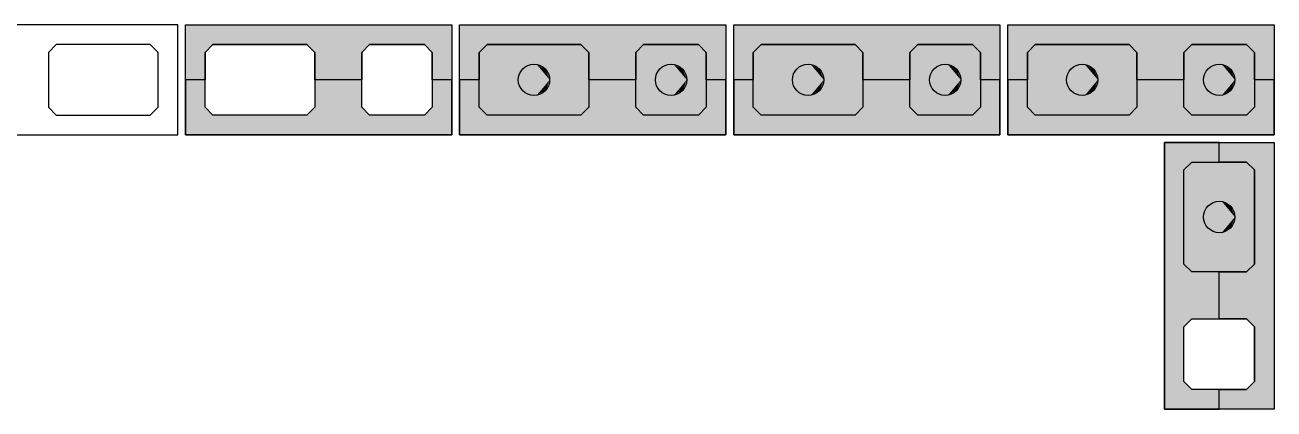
# Model space of a CAD drawing. Extents: x -1 to 122, y -1 to 61.
# Drawn here: x 26.904 to 30.094, y 19.618 to 20.598 of the extents above; entities that cross this region are included whole.
import ezdxf

# ---------------------------------------------------------------- set-up
doc = ezdxf.new("R2010")
doc.units = 0
doc.header["$MEASUREMENT"] = 0
for name, color, linetype in [('PENA_01', 1, 'CONTINUOUS'), ('PENA_02', 2, 'CONTINUOUS'), ('PENA_03', 3, 'CONTINUOUS'), ('PENA_11', 252, 'CONTINUOUS'), ('PENA_21', 100, 'CONTINUOUS')]:
    doc.layers.add(name, color=color, linetype=linetype)

msp = doc.modelspace()

# ---------------------------------------------------------------- linework, layer by layer
at = {"layer": 'PENA_01', "linetype": 'Continuous'}
for points in [[(27.243864, 20.528206), (27.223864, 20.548206), (26.983864, 20.548206), (26.963864, 20.528206), (26.963864, 20.388206), (26.983864, 20.368206), (27.223864, 20.368206), (27.243864, 20.388206), (27.243864, 20.528206)], [(27.623864, 20.368206), (27.383864, 20.368206), (27.363864, 20.388206), (27.363864, 20.528206), (27.383864, 20.548206), (27.623864, 20.548206), (27.643864, 20.528206), (27.643864, 20.388206), (27.623864, 20.368206)], [(27.923864, 20.368206), (27.783864, 20.368206), (27.763864, 20.388206), (27.763864, 20.528206), (27.783864, 20.548206), (27.923864, 20.548206), (27.943864, 20.528206), (27.943864, 20.388206), (27.923864, 20.368206)], [(28.323864, 20.368206), (28.083864, 20.368206), (28.063864, 20.388206), (28.063864, 20.528206), (28.083864, 20.548206), (28.323864, 20.548206), (28.343864, 20.528206), (28.343864, 20.388206), (28.323864, 20.368206)], [(28.623864, 20.368206), (28.483864, 20.368206), (28.463864, 20.388206), (28.463864, 20.528206), (28.483864, 20.548206), (28.623864, 20.548206), (28.643864, 20.528206), (28.643864, 20.388206), (28.623864, 20.368206)], [(29.023864, 20.368206), (28.783864, 20.368206), (28.763864, 20.388206), (28.763864, 20.528206), (28.783864, 20.548206), (29.023864, 20.548206), (29.043864, 20.528206), (29.043864, 20.388206), (29.023864, 20.368206)], [(29.323864, 20.368206), (29.183864, 20.368206), (29.163864, 20.388206), (29.163864, 20.528206), (29.183864, 20.548206), (29.323864, 20.548206), (29.343864, 20.528206), (29.343864, 20.388206), (29.323864, 20.368206)], [(29.723864, 20.368206), (29.483864, 20.368206), (29.463864, 20.388206), (29.463864, 20.528206), (29.483864, 20.548206), (29.723864, 20.548206), (29.743864, 20.528206), (29.743864, 20.388206), (29.723864, 20.368206)], [(30.023864, 20.368206), (29.883864, 20.368206), (29.863864, 20.388206), (29.863864, 20.528206), (29.883864, 20.548206), (30.023864, 20.548206), (30.043864, 20.528206), (30.043864, 20.388206), (30.023864, 20.368206)], [(29.863864, 19.988206), (29.863864, 20.228206), (29.883864, 20.248206), (30.023864, 20.248206), (30.043864, 20.228206), (30.043864, 19.988206), (30.023864, 19.968206), (29.883864, 19.968206), (29.863864, 19.988206)], [(29.863864, 19.688206), (29.863864, 19.828206), (29.883864, 19.848206), (30.023864, 19.848206), (30.043864, 19.828206), (30.043864, 19.688206), (30.023864, 19.668206), (29.883864, 19.668206), (29.863864, 19.688206)]]:
    msp.add_lwpolyline(points, dxfattribs=at)
at = {"layer": 'PENA_02', "linetype": 'Continuous'}
for points in [[(27.293864, 20.598206), (26.513864, 20.598206), (26.513864, 20.318206), (27.293864, 20.318206), (27.293864, 20.598206)], [(27.993864, 20.318206), (27.313864, 20.318206), (27.313864, 20.598206), (27.993864, 20.598206), (27.993864, 20.318206)], [(28.693864, 20.318206), (28.013864, 20.318206), (28.013864, 20.598206), (28.693864, 20.598206), (28.693864, 20.318206)], [(29.393864, 20.318206), (28.713864, 20.318206), (28.713864, 20.598206), (29.393864, 20.598206), (29.393864, 20.318206)], [(30.093864, 20.318206), (29.413864, 20.318206), (29.413864, 20.598206), (30.093864, 20.598206), (30.093864, 20.318206)], [(29.813864, 19.618206), (29.813864, 20.298206), (30.093864, 20.298206), (30.093864, 19.618206), (29.813864, 19.618206)]]:
    msp.add_lwpolyline(points, dxfattribs=at)
at = {"layer": 'PENA_03', "linetype": 'Continuous'}
for points in [[(28.343864, 20.388206), (28.323864, 20.368206), (28.083864, 20.368206), (28.063864, 20.388206), (28.063864, 20.528206), (28.083864, 20.548206), (28.323864, 20.548206), (28.343864, 20.528206), (28.343864, 20.388206)], [(28.643864, 20.388206), (28.623864, 20.368206), (28.483864, 20.368206), (28.463864, 20.388206), (28.463864, 20.528206), (28.483864, 20.548206), (28.623864, 20.548206), (28.643864, 20.528206), (28.643864, 20.388206)], [(29.043864, 20.388206), (29.023864, 20.368206), (28.783864, 20.368206), (28.763864, 20.388206), (28.763864, 20.528206), (28.783864, 20.548206), (29.023864, 20.548206), (29.043864, 20.528206), (29.043864, 20.388206)], [(29.343864, 20.388206), (29.323864, 20.368206), (29.183864, 20.368206), (29.163864, 20.388206), (29.163864, 20.528206), (29.183864, 20.548206), (29.323864, 20.548206), (29.343864, 20.528206), (29.343864, 20.388206)], [(29.743864, 20.388206), (29.723864, 20.368206), (29.483864, 20.368206), (29.463864, 20.388206), (29.463864, 20.528206), (29.483864, 20.548206), (29.723864, 20.548206), (29.743864, 20.528206), (29.743864, 20.388206)], [(30.043864, 20.388206), (30.023864, 20.368206), (29.883864, 20.368206), (29.863864, 20.388206), (29.863864, 20.528206), (29.883864, 20.548206), (30.023864, 20.548206), (30.043864, 20.528206), (30.043864, 20.388206)], [(29.883864, 19.968206), (29.863864, 19.988206), (29.863864, 20.228206), (29.883864, 20.248206), (30.023864, 20.248206), (30.043864, 20.228206), (30.043864, 19.988206), (30.023864, 19.968206), (29.883864, 19.968206)]]:
    msp.add_lwpolyline(points, dxfattribs=at)
for centre in [(28.203864, 20.458206), (28.553864, 20.458206), (28.903864, 20.458206), (29.253864, 20.458206), (29.603864, 20.458206), (29.953864, 20.458206), (29.953864, 20.108206)]:
    msp.add_circle(centre, 0.04, dxfattribs=at)
for points in [[(28.243864, 20.458206), (28.183864, 20.492847), (28.166276, 20.471887)], [(28.243864, 20.458206), (28.21081, 20.497599), (28.183864, 20.492847)], [(28.243864, 20.458206), (28.234505, 20.483918), (28.21081, 20.497599)], [(28.593864, 20.458206), (28.533864, 20.492847), (28.516276, 20.471887)], [(28.593864, 20.458206), (28.56081, 20.497599), (28.533864, 20.492847)], [(28.593864, 20.458206), (28.584505, 20.483918), (28.56081, 20.497599)], [(28.943864, 20.458206), (28.883864, 20.492847), (28.866276, 20.471887)], [(28.943864, 20.458206), (28.91081, 20.497599), (28.883864, 20.492847)], [(28.943864, 20.458206), (28.934505, 20.483918), (28.91081, 20.497599)], [(29.293864, 20.458206), (29.233864, 20.492847), (29.216276, 20.471887)], [(29.293864, 20.458206), (29.26081, 20.497599), (29.233864, 20.492847)], [(29.293864, 20.458206), (29.284505, 20.483918), (29.26081, 20.497599)], [(29.643864, 20.458206), (29.583864, 20.492847), (29.566276, 20.471887)], [(29.643864, 20.458206), (29.61081, 20.497599), (29.583864, 20.492847)], [(29.643864, 20.458206), (29.634505, 20.483918), (29.61081, 20.497599)], [(29.993864, 20.458206), (29.933864, 20.492847), (29.916276, 20.471887)], [(29.993864, 20.458206), (29.96081, 20.497599), (29.933864, 20.492847)], [(29.993864, 20.458206), (29.984505, 20.483918), (29.96081, 20.497599)], [(28.243864, 20.458206), (28.166276, 20.471887), (28.166276, 20.444525)], [(28.243864, 20.458206), (28.166276, 20.444525), (28.183864, 20.423565)], [(28.243864, 20.458206), (28.183864, 20.423565), (28.21081, 20.418814)], [(28.243864, 20.458206), (28.21081, 20.418814), (28.234505, 20.432495)], [(28.243864, 20.458206), (28.234505, 20.432495), (28.243864, 20.458206)], [(28.593864, 20.458206), (28.516276, 20.471887), (28.516276, 20.444525)], [(28.593864, 20.458206), (28.516276, 20.444525), (28.533864, 20.423565)], [(28.593864, 20.458206), (28.533864, 20.423565), (28.56081, 20.418814)], [(28.593864, 20.458206), (28.56081, 20.418814), (28.584505, 20.432495)], [(28.593864, 20.458206), (28.584505, 20.432495), (28.593864, 20.458206)], [(28.943864, 20.458206), (28.866276, 20.471887), (28.866276, 20.444525)], [(28.943864, 20.458206), (28.866276, 20.444525), (28.883864, 20.423565)], [(28.943864, 20.458206), (28.883864, 20.423565), (28.91081, 20.418814)], [(28.943864, 20.458206), (28.91081, 20.418814), (28.934505, 20.432495)], [(28.943864, 20.458206), (28.934505, 20.432495), (28.943864, 20.458206)], [(29.293864, 20.458206), (29.216276, 20.471887), (29.216276, 20.444525)], [(29.293864, 20.458206), (29.216276, 20.444525), (29.233864, 20.423565)], [(29.293864, 20.458206), (29.233864, 20.423565), (29.26081, 20.418814)], [(29.293864, 20.458206), (29.26081, 20.418814), (29.284505, 20.432495)], [(29.293864, 20.458206), (29.284505, 20.432495), (29.293864, 20.458206)], [(29.643864, 20.458206), (29.566276, 20.471887), (29.566276, 20.444525)], [(29.643864, 20.458206), (29.566276, 20.444525), (29.583864, 20.423565)], [(29.643864, 20.458206), (29.583864, 20.423565), (29.61081, 20.418814)], [(29.643864, 20.458206), (29.61081, 20.418814), (29.634505, 20.432495)], [(29.643864, 20.458206), (29.634505, 20.432495), (29.643864, 20.458206)], [(29.993864, 20.458206), (29.916276, 20.471887), (29.916276, 20.444525)], [(29.993864, 20.458206), (29.916276, 20.444525), (29.933864, 20.423565)], [(29.993864, 20.458206), (29.933864, 20.423565), (29.96081, 20.418814)], [(29.993864, 20.458206), (29.96081, 20.418814), (29.984505, 20.432495)], [(29.993864, 20.458206), (29.984505, 20.432495), (29.993864, 20.458206)], [(29.993864, 20.108206), (29.933864, 20.142847), (29.916276, 20.121887)], [(29.993864, 20.108206), (29.96081, 20.147599), (29.933864, 20.142847)], [(29.993864, 20.108206), (29.984505, 20.133918), (29.96081, 20.147599)], [(29.993864, 20.108206), (29.916276, 20.121887), (29.916276, 20.094525)], [(29.993864, 20.108206), (29.916276, 20.094525), (29.933864, 20.073565)], [(29.993864, 20.108206), (29.933864, 20.073565), (29.96081, 20.068814)], [(29.993864, 20.108206), (29.96081, 20.068814), (29.984505, 20.082495)], [(29.993864, 20.108206), (29.984505, 20.082495), (29.993864, 20.108206)]]:
    msp.add_solid(points, dxfattribs=at)
at = {"layer": 'PENA_11', "linetype": 'Continuous'}
for points in [[(28.343864, 20.388206), (28.063864, 20.528206), (28.083864, 20.548206)], [(28.343864, 20.388206), (28.083864, 20.548206), (28.323864, 20.548206)], [(28.343864, 20.388206), (28.323864, 20.548206), (28.343864, 20.528206)], [(28.643864, 20.388206), (28.463864, 20.528206), (28.483864, 20.548206)], [(28.643864, 20.388206), (28.483864, 20.548206), (28.623864, 20.548206)], [(28.643864, 20.388206), (28.623864, 20.548206), (28.643864, 20.528206)], [(29.043864, 20.388206), (28.763864, 20.528206), (28.783864, 20.548206)], [(29.043864, 20.388206), (28.783864, 20.548206), (29.023864, 20.548206)], [(29.043864, 20.388206), (29.023864, 20.548206), (29.043864, 20.528206)], [(29.343864, 20.388206), (29.163864, 20.528206), (29.183864, 20.548206)], [(29.343864, 20.388206), (29.183864, 20.548206), (29.323864, 20.548206)], [(29.343864, 20.388206), (29.323864, 20.548206), (29.343864, 20.528206)], [(29.743864, 20.388206), (29.463864, 20.528206), (29.483864, 20.548206)], [(29.743864, 20.388206), (29.483864, 20.548206), (29.723864, 20.548206)], [(29.743864, 20.388206), (29.723864, 20.548206), (29.743864, 20.528206)], [(30.043864, 20.388206), (29.863864, 20.528206), (29.883864, 20.548206)], [(30.043864, 20.388206), (29.883864, 20.548206), (30.023864, 20.548206)], [(30.043864, 20.388206), (30.023864, 20.548206), (30.043864, 20.528206)], [(28.343864, 20.388206), (28.063864, 20.388206), (28.063864, 20.528206)], [(28.343864, 20.388206), (28.343864, 20.528206), (28.343864, 20.388206)], [(28.643864, 20.388206), (28.463864, 20.388206), (28.463864, 20.528206)], [(28.643864, 20.388206), (28.643864, 20.528206), (28.643864, 20.388206)], [(29.043864, 20.388206), (28.763864, 20.388206), (28.763864, 20.528206)], [(29.043864, 20.388206), (29.043864, 20.528206), (29.043864, 20.388206)], [(29.343864, 20.388206), (29.163864, 20.388206), (29.163864, 20.528206)], [(29.343864, 20.388206), (29.343864, 20.528206), (29.343864, 20.388206)], [(29.743864, 20.388206), (29.463864, 20.388206), (29.463864, 20.528206)], [(29.743864, 20.388206), (29.743864, 20.528206), (29.743864, 20.388206)], [(30.043864, 20.388206), (29.863864, 20.388206), (29.863864, 20.528206)], [(30.043864, 20.388206), (30.043864, 20.528206), (30.043864, 20.388206)], [(28.343864, 20.388206), (28.083864, 20.368206), (28.063864, 20.388206)], [(28.343864, 20.388206), (28.323864, 20.368206), (28.083864, 20.368206)], [(28.643864, 20.388206), (28.483864, 20.368206), (28.463864, 20.388206)], [(28.643864, 20.388206), (28.623864, 20.368206), (28.483864, 20.368206)], [(29.043864, 20.388206), (28.783864, 20.368206), (28.763864, 20.388206)], [(29.043864, 20.388206), (29.023864, 20.368206), (28.783864, 20.368206)], [(29.343864, 20.388206), (29.183864, 20.368206), (29.163864, 20.388206)], [(29.343864, 20.388206), (29.323864, 20.368206), (29.183864, 20.368206)], [(29.743864, 20.388206), (29.483864, 20.368206), (29.463864, 20.388206)], [(29.743864, 20.388206), (29.723864, 20.368206), (29.483864, 20.368206)], [(30.043864, 20.388206), (29.883864, 20.368206), (29.863864, 20.388206)], [(30.043864, 20.388206), (30.023864, 20.368206), (29.883864, 20.368206)], [(29.883864, 19.968206), (29.863864, 20.228206), (29.883864, 20.248206)], [(29.883864, 19.968206), (29.863864, 19.988206), (29.863864, 20.228206)], [(29.883864, 19.968206), (29.883864, 20.248206), (30.023864, 20.248206)], [(29.883864, 19.968206), (30.023864, 20.248206), (30.043864, 20.228206)], [(29.883864, 19.968206), (30.043864, 20.228206), (30.043864, 19.988206)], [(29.883864, 19.968206), (30.043864, 19.988206), (30.023864, 19.968206)], [(29.883864, 19.968206), (30.023864, 19.968206), (29.883864, 19.968206)]]:
    msp.add_solid(points, dxfattribs=at)
at = {"layer": 'PENA_21', "linetype": 'Continuous'}
for points in [[(27.993864, 20.458206), (27.943864, 20.458206), (27.943864, 20.528206), (27.923864, 20.548206), (27.783864, 20.548206), (27.763864, 20.528206), (27.763864, 20.458206), (27.643864, 20.458206), (27.643864, 20.528206), (27.623864, 20.548206), (27.383864, 20.548206), (27.363864, 20.528206), (27.363864, 20.458206), (27.313864, 20.458206), (27.313864, 20.598206), (27.993864, 20.598206), (27.993864, 20.458206)], [(28.693864, 20.458206), (28.643864, 20.458206), (28.643864, 20.528206), (28.623864, 20.548206), (28.483864, 20.548206), (28.463864, 20.528206), (28.463864, 20.458206), (28.343864, 20.458206), (28.343864, 20.528206), (28.323864, 20.548206), (28.083864, 20.548206), (28.063864, 20.528206), (28.063864, 20.458206), (28.013864, 20.458206), (28.013864, 20.598206), (28.693864, 20.598206), (28.693864, 20.458206)], [(29.393864, 20.458206), (29.343864, 20.458206), (29.343864, 20.528206), (29.323864, 20.548206), (29.183864, 20.548206), (29.163864, 20.528206), (29.163864, 20.458206), (29.043864, 20.458206), (29.043864, 20.528206), (29.023864, 20.548206), (28.783864, 20.548206), (28.763864, 20.528206), (28.763864, 20.458206), (28.713864, 20.458206), (28.713864, 20.598206), (29.393864, 20.598206), (29.393864, 20.458206)], [(30.093864, 20.458206), (30.043864, 20.458206), (30.043864, 20.528206), (30.023864, 20.548206), (29.883864, 20.548206), (29.863864, 20.528206), (29.863864, 20.458206), (29.743864, 20.458206), (29.743864, 20.528206), (29.723864, 20.548206), (29.483864, 20.548206), (29.463864, 20.528206), (29.463864, 20.458206), (29.413864, 20.458206), (29.413864, 20.598206), (30.093864, 20.598206), (30.093864, 20.458206)], [(27.993864, 20.458206), (27.943864, 20.458206), (27.943864, 20.388206), (27.923864, 20.368206), (27.783864, 20.368206), (27.763864, 20.388206), (27.763864, 20.458206), (27.643864, 20.458206), (27.643864, 20.388206), (27.623864, 20.368206), (27.383864, 20.368206), (27.363864, 20.388206), (27.363864, 20.458206), (27.313864, 20.458206), (27.313864, 20.318206), (27.993864, 20.318206), (27.993864, 20.458206)], [(28.693864, 20.458206), (28.643864, 20.458206), (28.643864, 20.388206), (28.623864, 20.368206), (28.483864, 20.368206), (28.463864, 20.388206), (28.463864, 20.458206), (28.343864, 20.458206), (28.343864, 20.388206), (28.323864, 20.368206), (28.083864, 20.368206), (28.063864, 20.388206), (28.063864, 20.458206), (28.013864, 20.458206), (28.013864, 20.318206), (28.693864, 20.318206), (28.693864, 20.458206)], [(29.393864, 20.458206), (29.343864, 20.458206), (29.343864, 20.388206), (29.323864, 20.368206), (29.183864, 20.368206), (29.163864, 20.388206), (29.163864, 20.458206), (29.043864, 20.458206), (29.043864, 20.388206), (29.023864, 20.368206), (28.783864, 20.368206), (28.763864, 20.388206), (28.763864, 20.458206), (28.713864, 20.458206), (28.713864, 20.318206), (29.393864, 20.318206), (29.393864, 20.458206)], [(30.093864, 20.458206), (30.043864, 20.458206), (30.043864, 20.388206), (30.023864, 20.368206), (29.883864, 20.368206), (29.863864, 20.388206), (29.863864, 20.458206), (29.743864, 20.458206), (29.743864, 20.388206), (29.723864, 20.368206), (29.483864, 20.368206), (29.463864, 20.388206), (29.463864, 20.458206), (29.413864, 20.458206), (29.413864, 20.318206), (30.093864, 20.318206), (30.093864, 20.458206)], [(29.953864, 19.618206), (29.953864, 19.668206), (29.883864, 19.668206), (29.863864, 19.688206), (29.863864, 19.828206), (29.883864, 19.848206), (29.953864, 19.848206), (29.953864, 19.968206), (29.883864, 19.968206), (29.863864, 19.988206), (29.863864, 20.228206), (29.883864, 20.248206), (29.953864, 20.248206), (29.953864, 20.298206), (29.813864, 20.298206), (29.813864, 19.618206), (29.953864, 19.618206)], [(29.953864, 19.618206), (29.953864, 19.668206), (30.023864, 19.668206), (30.043864, 19.688206), (30.043864, 19.828206), (30.023864, 19.848206), (29.953864, 19.848206), (29.953864, 19.968206), (30.023864, 19.968206), (30.043864, 19.988206), (30.043864, 20.228206), (30.023864, 20.248206), (29.953864, 20.248206), (29.953864, 20.298206), (30.093864, 20.298206), (30.093864, 19.618206), (29.953864, 19.618206)]]:
    msp.add_lwpolyline(points, dxfattribs=at)
for points in [[(27.993864, 20.598206), (27.383864, 20.548206), (27.313864, 20.598206)], [(27.383864, 20.548206), (27.363864, 20.528206), (27.313864, 20.598206)], [(27.313864, 20.598206), (27.363864, 20.528206), (27.313864, 20.458206)], [(27.623864, 20.548206), (27.383864, 20.548206), (27.993864, 20.598206)], [(27.643864, 20.528206), (27.623864, 20.548206), (27.993864, 20.598206)], [(27.993864, 20.598206), (27.783864, 20.548206), (27.643864, 20.528206)], [(27.993864, 20.598206), (27.923864, 20.548206), (27.783864, 20.548206)], [(27.993864, 20.598206), (27.943864, 20.528206), (27.923864, 20.548206)], [(27.993864, 20.598206), (27.993864, 20.458206), (27.943864, 20.458206)], [(27.993864, 20.598206), (27.943864, 20.458206), (27.943864, 20.528206)], [(28.693864, 20.598206), (28.083864, 20.548206), (28.013864, 20.598206)], [(28.083864, 20.548206), (28.063864, 20.528206), (28.013864, 20.598206)], [(28.013864, 20.598206), (28.063864, 20.528206), (28.013864, 20.458206)], [(28.323864, 20.548206), (28.083864, 20.548206), (28.693864, 20.598206)], [(28.343864, 20.528206), (28.323864, 20.548206), (28.693864, 20.598206)], [(28.693864, 20.598206), (28.483864, 20.548206), (28.343864, 20.528206)], [(28.693864, 20.598206), (28.623864, 20.548206), (28.483864, 20.548206)], [(28.693864, 20.598206), (28.643864, 20.528206), (28.623864, 20.548206)], [(28.693864, 20.598206), (28.693864, 20.458206), (28.643864, 20.458206)], [(28.693864, 20.598206), (28.643864, 20.458206), (28.643864, 20.528206)], [(29.393864, 20.598206), (28.783864, 20.548206), (28.713864, 20.598206)], [(28.783864, 20.548206), (28.763864, 20.528206), (28.713864, 20.598206)], [(28.713864, 20.598206), (28.763864, 20.528206), (28.713864, 20.458206)], [(29.023864, 20.548206), (28.783864, 20.548206), (29.393864, 20.598206)], [(29.043864, 20.528206), (29.023864, 20.548206), (29.393864, 20.598206)], [(29.393864, 20.598206), (29.183864, 20.548206), (29.043864, 20.528206)], [(29.393864, 20.598206), (29.323864, 20.548206), (29.183864, 20.548206)], [(29.393864, 20.598206), (29.343864, 20.528206), (29.323864, 20.548206)], [(29.393864, 20.598206), (29.393864, 20.458206), (29.343864, 20.458206)], [(29.393864, 20.598206), (29.343864, 20.458206), (29.343864, 20.528206)], [(30.093864, 20.598206), (29.483864, 20.548206), (29.413864, 20.598206)], [(29.483864, 20.548206), (29.463864, 20.528206), (29.413864, 20.598206)], [(29.413864, 20.598206), (29.463864, 20.528206), (29.413864, 20.458206)], [(29.723864, 20.548206), (29.483864, 20.548206), (30.093864, 20.598206)], [(29.743864, 20.528206), (29.723864, 20.548206), (30.093864, 20.598206)], [(30.093864, 20.598206), (29.883864, 20.548206), (29.743864, 20.528206)], [(30.093864, 20.598206), (30.023864, 20.548206), (29.883864, 20.548206)], [(30.093864, 20.598206), (30.043864, 20.528206), (30.023864, 20.548206)], [(30.093864, 20.598206), (30.093864, 20.458206), (30.043864, 20.458206)], [(30.093864, 20.598206), (30.043864, 20.458206), (30.043864, 20.528206)], [(27.643864, 20.458206), (27.643864, 20.528206), (27.783864, 20.548206)], [(27.643864, 20.458206), (27.783864, 20.548206), (27.763864, 20.528206)], [(28.343864, 20.458206), (28.343864, 20.528206), (28.483864, 20.548206)], [(28.343864, 20.458206), (28.483864, 20.548206), (28.463864, 20.528206)], [(29.043864, 20.458206), (29.043864, 20.528206), (29.183864, 20.548206)], [(29.043864, 20.458206), (29.183864, 20.548206), (29.163864, 20.528206)], [(29.743864, 20.458206), (29.743864, 20.528206), (29.883864, 20.548206)], [(29.743864, 20.458206), (29.883864, 20.548206), (29.863864, 20.528206)], [(27.363864, 20.528206), (27.363864, 20.458206), (27.313864, 20.458206)], [(27.643864, 20.458206), (27.763864, 20.528206), (27.763864, 20.458206)], [(28.063864, 20.528206), (28.063864, 20.458206), (28.013864, 20.458206)], [(28.343864, 20.458206), (28.463864, 20.528206), (28.463864, 20.458206)], [(28.763864, 20.528206), (28.763864, 20.458206), (28.713864, 20.458206)], [(29.043864, 20.458206), (29.163864, 20.528206), (29.163864, 20.458206)], [(29.463864, 20.528206), (29.463864, 20.458206), (29.413864, 20.458206)], [(29.743864, 20.458206), (29.863864, 20.528206), (29.863864, 20.458206)], [(27.313864, 20.318206), (27.363864, 20.388206), (27.313864, 20.458206)], [(27.363864, 20.388206), (27.363864, 20.458206), (27.313864, 20.458206)], [(27.643864, 20.458206), (27.643864, 20.388206), (27.783864, 20.368206)], [(27.643864, 20.458206), (27.783864, 20.368206), (27.763864, 20.388206)], [(27.643864, 20.458206), (27.763864, 20.388206), (27.763864, 20.458206)], [(27.993864, 20.318206), (27.993864, 20.458206), (27.943864, 20.458206)], [(27.993864, 20.318206), (27.943864, 20.458206), (27.943864, 20.388206)], [(28.013864, 20.318206), (28.063864, 20.388206), (28.013864, 20.458206)], [(28.063864, 20.388206), (28.063864, 20.458206), (28.013864, 20.458206)], [(28.343864, 20.458206), (28.343864, 20.388206), (28.483864, 20.368206)], [(28.343864, 20.458206), (28.483864, 20.368206), (28.463864, 20.388206)], [(28.343864, 20.458206), (28.463864, 20.388206), (28.463864, 20.458206)], [(28.693864, 20.318206), (28.693864, 20.458206), (28.643864, 20.458206)], [(28.693864, 20.318206), (28.643864, 20.458206), (28.643864, 20.388206)], [(28.713864, 20.318206), (28.763864, 20.388206), (28.713864, 20.458206)], [(28.763864, 20.388206), (28.763864, 20.458206), (28.713864, 20.458206)], [(29.043864, 20.458206), (29.043864, 20.388206), (29.183864, 20.368206)], [(29.043864, 20.458206), (29.183864, 20.368206), (29.163864, 20.388206)], [(29.043864, 20.458206), (29.163864, 20.388206), (29.163864, 20.458206)], [(29.393864, 20.318206), (29.393864, 20.458206), (29.343864, 20.458206)], [(29.393864, 20.318206), (29.343864, 20.458206), (29.343864, 20.388206)], [(29.413864, 20.318206), (29.463864, 20.388206), (29.413864, 20.458206)], [(29.463864, 20.388206), (29.463864, 20.458206), (29.413864, 20.458206)], [(29.743864, 20.458206), (29.743864, 20.388206), (29.883864, 20.368206)], [(29.743864, 20.458206), (29.883864, 20.368206), (29.863864, 20.388206)], [(29.743864, 20.458206), (29.863864, 20.388206), (29.863864, 20.458206)], [(30.093864, 20.318206), (30.093864, 20.458206), (30.043864, 20.458206)], [(30.093864, 20.318206), (30.043864, 20.458206), (30.043864, 20.388206)], [(27.383864, 20.368206), (27.363864, 20.388206), (27.313864, 20.318206)], [(27.643864, 20.388206), (27.623864, 20.368206), (27.993864, 20.318206)], [(27.993864, 20.318206), (27.783864, 20.368206), (27.643864, 20.388206)], [(27.993864, 20.318206), (27.943864, 20.388206), (27.923864, 20.368206)], [(28.083864, 20.368206), (28.063864, 20.388206), (28.013864, 20.318206)], [(28.343864, 20.388206), (28.323864, 20.368206), (28.693864, 20.318206)], [(28.693864, 20.318206), (28.483864, 20.368206), (28.343864, 20.388206)], [(28.693864, 20.318206), (28.643864, 20.388206), (28.623864, 20.368206)], [(28.783864, 20.368206), (28.763864, 20.388206), (28.713864, 20.318206)], [(29.043864, 20.388206), (29.023864, 20.368206), (29.393864, 20.318206)], [(29.393864, 20.318206), (29.183864, 20.368206), (29.043864, 20.388206)], [(29.393864, 20.318206), (29.343864, 20.388206), (29.323864, 20.368206)], [(29.483864, 20.368206), (29.463864, 20.388206), (29.413864, 20.318206)], [(29.743864, 20.388206), (29.723864, 20.368206), (30.093864, 20.318206)], [(30.093864, 20.318206), (29.883864, 20.368206), (29.743864, 20.388206)], [(30.093864, 20.318206), (30.043864, 20.388206), (30.023864, 20.368206)], [(27.993864, 20.318206), (27.383864, 20.368206), (27.313864, 20.318206)], [(27.623864, 20.368206), (27.383864, 20.368206), (27.993864, 20.318206)], [(27.993864, 20.318206), (27.923864, 20.368206), (27.783864, 20.368206)], [(28.693864, 20.318206), (28.083864, 20.368206), (28.013864, 20.318206)], [(28.323864, 20.368206), (28.083864, 20.368206), (28.693864, 20.318206)], [(28.693864, 20.318206), (28.623864, 20.368206), (28.483864, 20.368206)], [(29.393864, 20.318206), (28.783864, 20.368206), (28.713864, 20.318206)], [(29.023864, 20.368206), (28.783864, 20.368206), (29.393864, 20.318206)], [(29.393864, 20.318206), (29.323864, 20.368206), (29.183864, 20.368206)], [(30.093864, 20.318206), (29.483864, 20.368206), (29.413864, 20.318206)], [(29.723864, 20.368206), (29.483864, 20.368206), (30.093864, 20.318206)], [(30.093864, 20.318206), (30.023864, 20.368206), (29.883864, 20.368206)], [(29.953864, 20.298206), (29.813864, 20.298206), (29.883864, 20.248206)], [(29.883864, 20.248206), (29.813864, 20.298206), (29.863864, 20.228206)], [(29.813864, 20.298206), (29.863864, 19.688206), (29.863864, 20.228206)], [(29.813864, 19.618206), (29.863864, 19.688206), (29.813864, 20.298206)], [(29.953864, 20.248206), (29.953864, 20.298206), (29.883864, 20.248206)], [(30.023864, 20.248206), (29.953864, 20.248206), (30.093864, 20.298206)], [(29.953864, 20.248206), (29.953864, 20.298206), (30.093864, 20.298206)], [(30.043864, 20.228206), (30.023864, 20.248206), (30.093864, 20.298206)], [(30.043864, 19.988206), (30.093864, 20.298206), (30.043864, 19.828206)], [(30.043864, 19.828206), (30.093864, 20.298206), (30.043864, 19.688206)], [(30.093864, 20.298206), (30.093864, 19.618206), (30.043864, 19.688206)], [(30.043864, 19.988206), (30.043864, 20.228206), (30.093864, 20.298206)], [(29.863864, 20.228206), (29.863864, 19.688206), (29.863864, 19.828206)], [(29.863864, 20.228206), (29.863864, 19.988206), (29.863864, 19.828206)], [(29.883864, 19.848206), (29.863864, 19.988206), (29.863864, 19.828206)], [(29.883864, 19.848206), (29.883864, 19.968206), (29.863864, 19.988206)], [(30.023864, 19.968206), (30.043864, 19.988206), (30.023864, 19.848206)], [(30.023864, 19.848206), (30.043864, 19.988206), (30.043864, 19.828206)], [(29.953864, 19.848206), (29.883864, 19.968206), (29.883864, 19.848206)], [(29.953864, 19.848206), (29.953864, 19.968206), (29.883864, 19.968206)], [(29.953864, 19.848206), (30.023864, 19.968206), (30.023864, 19.848206)], [(29.953864, 19.848206), (29.953864, 19.968206), (30.023864, 19.968206)], [(29.883864, 19.668206), (29.863864, 19.688206), (29.813864, 19.618206)], [(30.043864, 19.688206), (30.093864, 19.618206), (30.023864, 19.668206)], [(29.883864, 19.668206), (29.813864, 19.618206), (29.953864, 19.618206)], [(29.883864, 19.668206), (29.953864, 19.618206), (29.953864, 19.668206)], [(30.093864, 19.618206), (29.953864, 19.618206), (30.023864, 19.668206)], [(30.023864, 19.668206), (29.953864, 19.618206), (29.953864, 19.668206)]]:
    msp.add_solid(points, dxfattribs=at)

doc.saveas('drawing.dxf')
